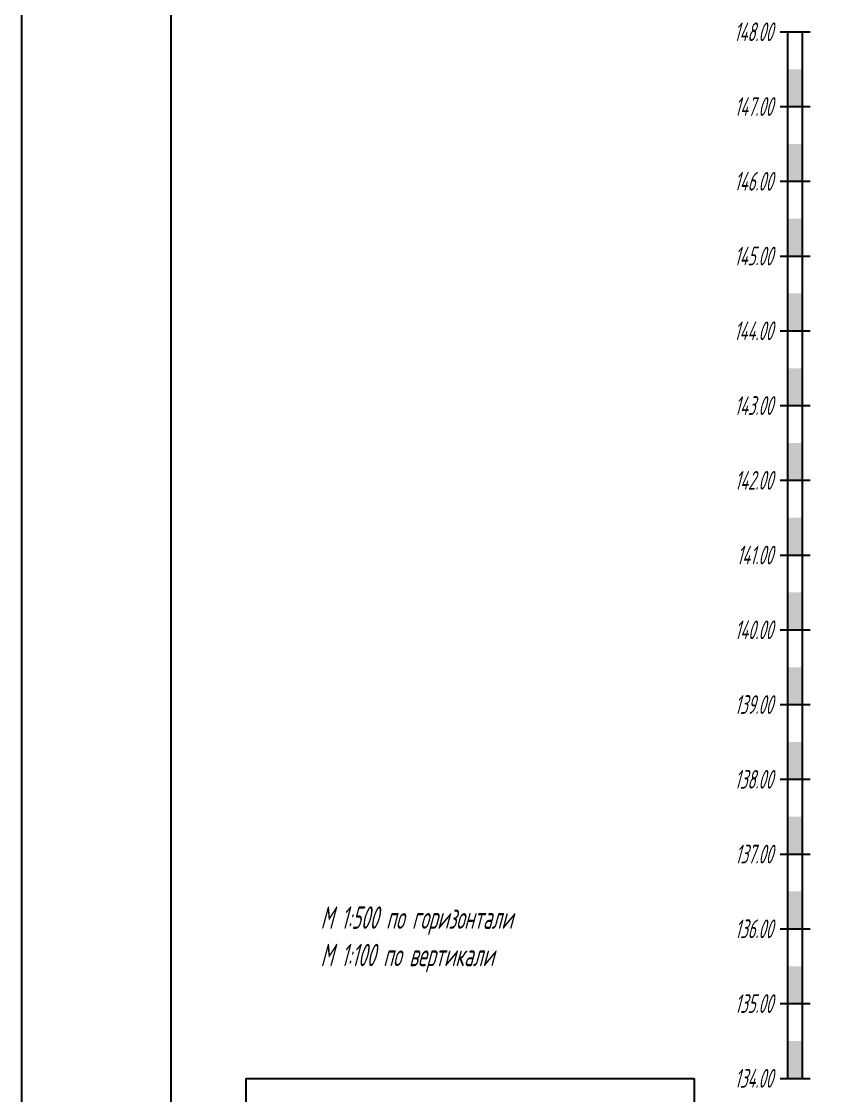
# Model space of a CAD drawing. Header units: metres. Extents: x -30 to 1753, y -860 to 400.
# Drawn here: x -30 to 77.8, y -292.3 to -148.6 of the extents above; entities that cross this region are included whole.
import ezdxf
from ezdxf.enums import TextEntityAlignment as Align

# ---------------------------------------------------------------- set-up
doc = ezdxf.new("R2010")
doc.units = ezdxf.units.M
doc.header["$LTSCALE"] = 0.2
doc.layers.add('Линейка', color=7, linetype='Continuous')
doc.layers.add('Таблица', color=7, linetype='Continuous')
doc.layers.add('ПС-НВК-Деталировка', color=7, linetype='Continuous', lineweight=25)
doc.styles.get("Standard").update_dxf_attribs({"font": 'SPDS.shx', "width": 0.7, "oblique": 15, "height": 3})

msp = doc.modelspace()

# ---------------------------------------------------------------- linework, layer by layer
at = {"layer": 'Линейка'}
for p, q in [((71.5, -150), (75.5, -150)), ((72.5, -290), (72.5, -150)), ((74.5, -290), (74.5, -150)), ((71.5, -160), (75.5, -160)), ((71.5, -170), (75.5, -170)), ((71.5, -180), (75.5, -180)), ((71.5, -190), (75.5, -190)), ((71.5, -200), (75.5, -200)), ((71.5, -210), (75.5, -210)), ((71.5, -220), (75.5, -220)), ((71.5, -230), (75.5, -230)), ((71.5, -240), (75.5, -240)), ((71.5, -250), (75.5, -250)), ((71.5, -260), (75.5, -260)), ((71.5, -270), (75.5, -270)), ((71.5, -280), (75.5, -280)), ((71.5, -290), (75.5, -290)), ((71.5, -290), (75.5, -290)), ((72.5, -290), (74.5, -290))]:
    msp.add_line(p, q, dxfattribs=at)
for points in [[(72.5, -160), (72.5, -155), (74.5, -160), (74.5, -155)], [(72.5, -170), (72.5, -165), (74.5, -170), (74.5, -165)], [(72.5, -180), (72.5, -175), (74.5, -180), (74.5, -175)], [(72.5, -190), (72.5, -185), (74.5, -190), (74.5, -185)], [(72.5, -200), (72.5, -195), (74.5, -200), (74.5, -195)], [(72.5, -210), (72.5, -205), (74.5, -210), (74.5, -205)], [(72.5, -220), (72.5, -215), (74.5, -220), (74.5, -215)], [(72.5, -230), (72.5, -225), (74.5, -230), (74.5, -225)], [(72.5, -240), (72.5, -235), (74.5, -240), (74.5, -235)], [(72.5, -250), (72.5, -245), (74.5, -250), (74.5, -245)], [(72.5, -260), (72.5, -255), (74.5, -260), (74.5, -255)], [(72.5, -270), (72.5, -265), (74.5, -270), (74.5, -265)], [(72.5, -280), (72.5, -275), (74.5, -280), (74.5, -275)], [(72.5, -290), (72.5, -285), (74.5, -290), (74.5, -285)]]:
    msp.add_solid(points, dxfattribs=at)
at = {"layer": 'ПС-НВК-Деталировка'}
for points in [[(-30, -440), (1159, -440), (1159, -20), (-30, -20)], [(1154, -25), (-10, -25), (-10, -430), (1154, -430)]]:
    msp.add_lwpolyline(points, close=True, dxfattribs=at)
at = {"layer": 'Таблица'}
for p, q in [((0, -290), (60, -290)), ((0, -290), (0, -370)), ((0, -290), (0, -420)), ((60, -290), (60, -305))]:
    msp.add_line(p, q, dxfattribs=at)

# ---------------------------------------------------------------- texts
at = {"layer": 'Линейка', "oblique": 15, "width": 0.7}
for s, p in [('148.00', (70.5, -150)), ('147.00', (70.5, -160)), ('146.00', (70.5, -170)), ('145.00', (70.5, -180)), ('144.00', (70.5, -190)), ('143.00', (70.5, -200)), ('142.00', (70.5, -210)), ('141.00', (70.5, -220)), ('140.00', (70.5, -230)), ('139.00', (70.5, -240)), ('138.00', (70.5, -250)), ('137.00', (70.5, -260)), ('136.00', (70.5, -270)), ('135.00', (70.5, -280)), ('134.00', (70.5, -290))]:
    msp.add_text(s, height=2.5, dxfattribs=at).set_placement(p, align=Align.MIDDLE_RIGHT)
at = {"layer": 'Таблица', "oblique": 15, "width": 0.7}
for s, p in [('М 1:500 по горизонтали', (10, -270)), ('М 1:100 по вертикали', (10, -275))]:
    msp.add_text(s, height=3, dxfattribs=at).set_placement(p)

doc.saveas('drawing.dxf')
